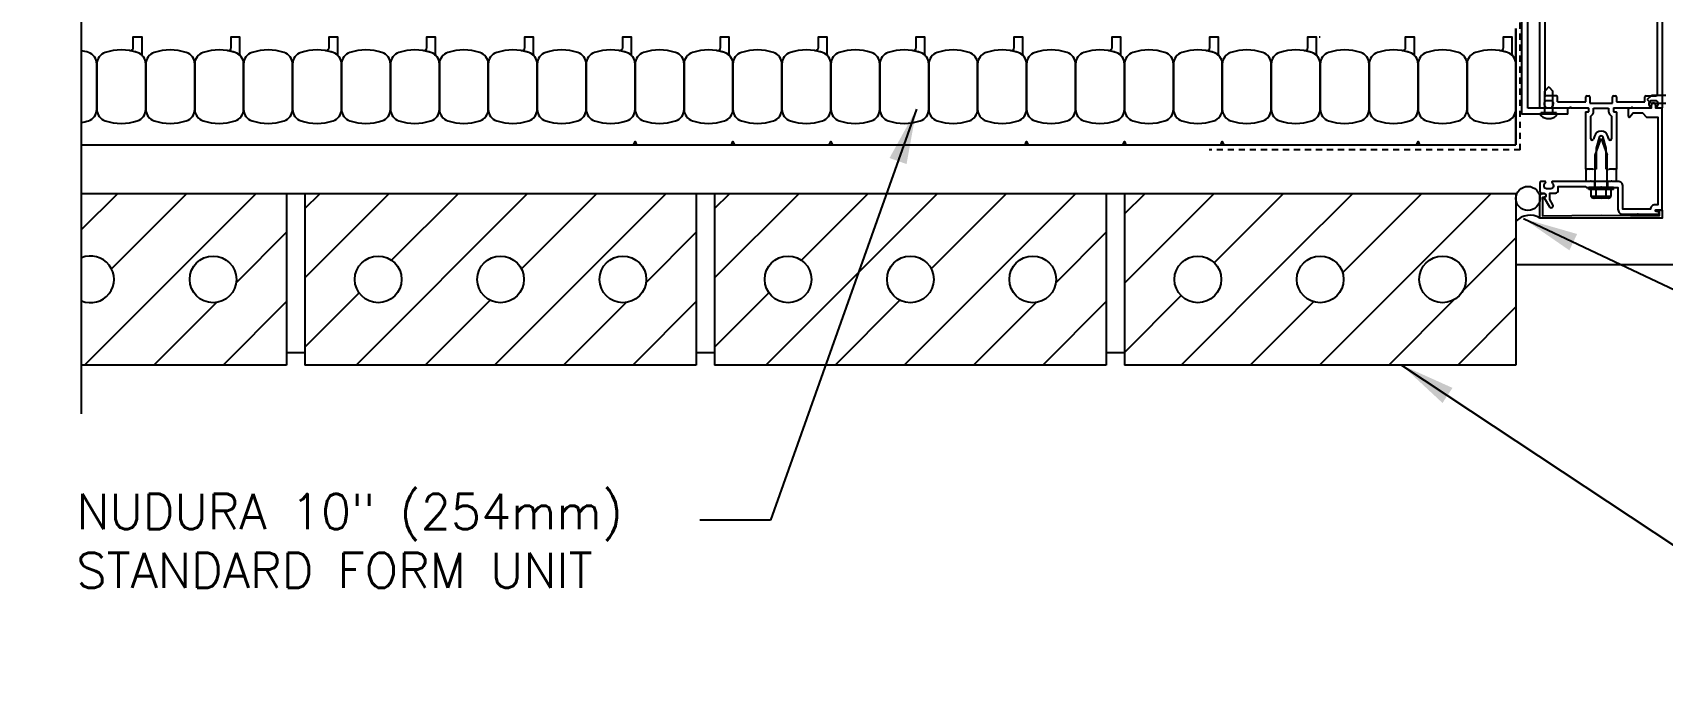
# Model space of a CAD drawing. Header units: inches. Extents: x 2954.3 to 3009, y 494.4 to 567.8.
# Drawn here: x 2954.32 to 2987.63, y 528.99 to 542.12 of the extents above; entities that cross this region are included whole.
import ezdxf

# ---------------------------------------------------------------- set-up
doc = ezdxf.new("R2010")
doc.units = ezdxf.units.IN
doc.header["$LTSCALE"] = 0.5
doc.header["$MEASUREMENT"] = 0
doc.linetypes.add('DASHED2', pattern=[0.375, 0.25, -0.125])
for name, color, linetype in [('HATCH', 12, 'CONTINUOUS'), ('LINE18', 9, 'CONTINUOUS'), ('line25', 2, 'CONTINUOUS'), ('LINE50', 5, 'CONTINUOUS'), ('LINE9', 9, 'CONTINUOUS'), ('TEXT', 4, 'CONTINUOUS')]:
    doc.layers.add(name, color=color, linetype=linetype)
doc.styles.add('DIM', font='romans.shx', dxfattribs={"width": 0.7})
doc.styles.get("Standard").update_dxf_attribs({"font": 'romans.shx'})
doc.dimstyles.new('ext_12', dxfattribs={"dimscale": 12, "dimtxt": 0.09375, "dimasz": 0.09375, "dimexe": 0.09375, "dimexo": 0.0625, "dimgap": 0.0625, "dimtad": 1, "dimdec": 1, "dimzin": 3, "dimdsep": 46, "dimlunit": 4, "dimtxsty": 'DIM', "dimcen": 0.09, "dimdle": 0.09375, "dimclrt": 4, "dimadec": 0, "dimazin": 0, "dimtfac": 1, "dimtdec": 1, "dimtmove": 2, "dimatfit": 3, "dimfxl": 0, "dimfrac": 2, "dimtolj": 1, "dimtzin": 0, "dimarcsym": 0})

msp = doc.modelspace()

# ---------------------------------------------------------------- linework, layer by layer
at = {"layer": 'HATCH', "color": 6, "linetype": 'DASHED2'}
for q in [(2984.725, 544.046), (2978.369, 539.727)]:
    msp.add_line((2984.725, 539.727), q, dxfattribs=at)
at = {"layer": 'HATCH'}
for p, q in [((2955.325, 538.097), (2956.059, 538.831)), ((2955.388, 535.331), (2958.888, 538.831)), ((2955.938, 537.296), (2957.473, 538.831)), ((2959.887, 538.527), (2960.192, 538.831)), ((2959.887, 537.113), (2961.606, 538.831)), ((2960.934, 535.331), (2964.434, 538.831)), ((2961.66, 537.472), (2963.02, 538.831)), ((2963.763, 535.331), (2967.263, 538.831)), ((2964.313, 537.296), (2965.848, 538.831)), ((2968.262, 538.527), (2968.567, 538.831)), ((2968.262, 537.113), (2969.981, 538.831)), ((2969.309, 535.331), (2972.809, 538.831)), ((2970.035, 537.472), (2971.395, 538.831)), ((2972.138, 535.331), (2975.638, 538.831)), ((2972.688, 537.296), (2974.223, 538.831)), ((2976.637, 538.417), (2977.052, 538.831)), ((2976.637, 537.003), (2978.466, 538.831)), ((2978.471, 537.422), (2979.88, 538.831)), ((2980.037, 537.574), (2981.295, 538.831)), ((2980.623, 535.331), (2984.123, 538.831)), ((2981.094, 537.217), (2982.709, 538.831)), ((2958.484, 537.013), (2959.512, 538.042)), ((2966.859, 537.013), (2967.887, 538.042)), ((2975.234, 537.013), (2976.262, 538.042)), ((2983.551, 536.846), (2984.637, 537.931)), ((2977.795, 535.331), (2980.037, 537.574)), ((2956.802, 535.331), (2958.08, 536.61)), ((2958.216, 535.331), (2959.512, 536.628)), ((2959.887, 535.699), (2960.997, 536.808)), ((2962.348, 535.331), (2963.673, 536.656)), ((2965.177, 535.331), (2966.455, 536.61)), ((2966.591, 535.331), (2967.887, 536.628)), ((2968.262, 535.699), (2969.372, 536.808)), ((2970.723, 535.331), (2972.048, 536.656)), ((2973.552, 535.331), (2974.83, 536.61)), ((2974.966, 535.331), (2976.262, 536.628)), ((2976.637, 535.588), (2977.797, 536.748)), ((2979.768, 535.89), (2980.502, 536.625)), ((2982.037, 535.331), (2983.373, 536.667)), ((2983.451, 535.331), (2984.637, 536.517)), ((2979.209, 535.331), (2979.768, 535.89))]:
    msp.add_line(p, q, dxfattribs=at)
at = {"layer": 'HATCH', "color": 12}
msp.add_line((2993.151, 537.377), (2984.637, 537.377), dxfattribs=at)
at = {"layer": 'LINE18'}
for p, q in [((2985.7, 540.581), (2984.877, 540.581)), ((2985.7, 540.456), (2985.7, 540.581)), ((2985.7, 540.456), (2984.752, 540.456))]:
    msp.add_line(p, q, dxfattribs=at)
msp.add_lwpolyline([(2955.325, 534.331), (2955.325, 545.456), (2954.325, 546.456), (2956.325, 546.456), (2955.325, 547.456), (2955.325, 556.581)], dxfattribs=at)
at = {"layer": 'line25'}
for p, q in [((2980.616, 542.038), (2980.637, 542.038)), ((2959.512, 538.831), (2959.512, 535.331)), ((2959.887, 538.831), (2959.887, 535.331)), ((2959.887, 538.831), (2959.887, 535.331)), ((2967.887, 538.831), (2967.887, 535.331)), ((2968.262, 538.831), (2968.262, 535.331)), ((2968.262, 538.831), (2968.262, 535.331)), ((2976.262, 538.831), (2976.262, 535.331)), ((2976.637, 538.831), (2976.637, 535.331)), ((2976.637, 538.831), (2976.637, 535.331)), ((2984.637, 538.831), (2984.637, 535.331)), ((2959.887, 535.581), (2959.512, 535.581)), ((2968.262, 535.581), (2967.887, 535.581)), ((2976.637, 535.581), (2976.262, 535.581)), ((2959.512, 535.331), (2955.325, 535.331)), ((2967.887, 535.331), (2959.887, 535.331)), ((2976.262, 535.331), (2968.262, 535.331)), ((2984.637, 535.331), (2976.637, 535.331))]:
    msp.add_line(p, q, dxfattribs=at)
at = {"layer": 'line25', "flags": 128}
msp.add_lwpolyline([(2984.637, 538.831), (2955.325, 538.831)], dxfattribs=at)
at = {"layer": 'line25'}
for centre in [(2958.012, 537.081), (2961.387, 537.081), (2963.887, 537.081), (2966.387, 537.081), (2969.762, 537.081), (2972.262, 537.081), (2974.762, 537.081), (2978.137, 537.081), (2980.637, 537.081), (2983.137, 537.081)]:
    msp.add_circle(centre, 0.477, dxfattribs=at)
msp.add_arc((2955.512, 537.081), 0.477, 246.8111, 113.1889, dxfattribs=at)
at = {"layer": 'LINE50'}
for p, q in [((2984.637, 542.206), (2984.637, 539.831)), ((2984.637, 539.831), (2984.637, 542.206)), ((2955.325, 539.831), (2984.637, 539.831))]:
    msp.add_line(p, q, dxfattribs=at)
at = {"layer": 'LINE9', "color": 9}
for p, q in [((2985.228, 544.231), (2985.228, 540.861)), ((2987.528, 540.861), (2987.528, 544.231)), ((2985.308, 541.012), (2985.225, 540.929)), ((2985.225, 540.482), (2985.225, 540.929)), ((2985.308, 541.012), (2985.391, 540.929)), ((2985.391, 540.482), (2985.391, 540.929)), ((2985.463, 540.831), (2985.258, 540.831)), ((2985.483, 540.706), (2985.483, 540.811)), ((2985.483, 540.706), (2986.065, 540.706)), ((2986.065, 540.706), (2986.065, 540.811)), ((2986.085, 540.831), (2986.125, 540.831)), ((2986.145, 540.811), (2986.145, 540.681)), ((2986.145, 540.681), (2986.611, 540.681)), ((2986.225, 540.581), (2986.531, 540.581)), ((2986.225, 540.515), (2986.225, 540.581)), ((2986.531, 540.581), (2986.531, 540.515)), ((2986.611, 540.681), (2986.611, 540.811)), ((2986.631, 540.831), (2986.671, 540.831)), ((2986.691, 540.811), (2986.691, 540.706)), ((2986.691, 540.706), (2987.273, 540.706)), ((2987.273, 540.706), (2987.273, 540.811)), ((2987.293, 540.831), (2987.498, 540.831)), ((2987.322, 540.757), (2987.405, 540.84)), ((2987.322, 540.757), (2987.405, 540.674)), ((2987.697, 540.84), (2987.405, 540.84)), ((2987.697, 540.674), (2987.405, 540.674)), ((2985.469, 540.482), (2985.147, 540.482)), ((2985.147, 540.432), (2985.147, 540.482)), ((2985.469, 540.432), (2985.469, 540.482)), ((2986.065, 539.331), (2986.065, 540.495)), ((2986.165, 539.954), (2986.165, 540.417)), ((2986.591, 540.417), (2986.591, 539.954)), ((2986.691, 540.495), (2986.691, 539.331)), ((2986.24, 540.005), (2986.224, 539.946)), ((2986.253, 539.621), (2986.378, 539.956)), ((2986.337, 539.98), (2986.278, 539.761)), ((2986.378, 539.956), (2986.504, 539.621)), ((2986.478, 539.761), (2986.42, 539.98)), ((2986.532, 539.946), (2986.516, 540.005)), ((2986.253, 538.956), (2986.253, 539.621)), ((2986.278, 539.761), (2986.278, 539.331)), ((2986.478, 539.331), (2986.478, 539.761)), ((2986.504, 538.956), (2986.504, 539.621)), ((2986.065, 539.331), (2986.065, 539.081)), ((2986.128, 539.331), (2986.065, 539.331)), ((2986.105, 539.331), (2986.065, 539.331)), ((2986.12, 539.316), (2986.105, 539.331)), ((2986.135, 539.331), (2986.12, 539.316)), ((2986.208, 539.331), (2986.135, 539.331)), ((2986.223, 539.316), (2986.208, 539.331)), ((2986.238, 539.331), (2986.223, 539.316)), ((2986.278, 539.331), (2986.238, 539.331)), ((2986.518, 539.331), (2986.478, 539.331)), ((2986.533, 539.316), (2986.518, 539.331)), ((2986.548, 539.331), (2986.533, 539.316)), ((2986.621, 539.331), (2986.548, 539.331)), ((2986.636, 539.316), (2986.621, 539.331)), ((2986.691, 539.331), (2986.629, 539.331)), ((2986.651, 539.331), (2986.636, 539.316)), ((2986.691, 539.331), (2986.651, 539.331)), ((2986.691, 539.081), (2986.691, 539.331)), ((2986.128, 539.081), (2986.065, 539.081)), ((2986.128, 538.916), (2986.128, 538.956)), ((2986.628, 538.956), (2986.128, 538.956)), ((2986.628, 538.916), (2986.128, 538.916)), ((2986.175, 538.777), (2986.175, 538.916)), ((2986.245, 539.081), (2986.245, 538.956)), ((2986.277, 538.777), (2986.277, 538.916)), ((2986.48, 538.777), (2986.48, 538.916)), ((2986.511, 539.081), (2986.511, 538.956)), ((2986.581, 538.777), (2986.581, 538.916)), ((2986.628, 538.916), (2986.628, 538.956)), ((2986.691, 539.081), (2986.629, 539.081)), ((2986.565, 538.773), (2986.192, 538.773)), ((2986.192, 538.754), (2986.192, 538.773)), ((2986.53, 538.742), (2986.226, 538.742)), ((2986.565, 538.754), (2986.565, 538.773))]:
    msp.add_line(p, q, dxfattribs=at)
at = {"layer": 'LINE9'}
for p, q in [((2984.752, 544.115), (2984.752, 540.456)), ((2984.877, 540.581), (2984.877, 544.115))]:
    msp.add_line(p, q, dxfattribs=at)
at = {"layer": 'LINE9', "color": 9}
for points in [[(2986.065, 540.495, -0.414214), (2986.075, 540.505), (2986.115, 540.505, 0.414214), (2986.125, 540.515), (2986.125, 540.571, 0.414214), (2986.115, 540.581), (2985.768, 540.581), (2985.753, 540.596), (2985.738, 540.581), (2985.386, 540.581, -0.669376), (2985.376, 540.607, 0.199773), (2985.402, 540.671), (2985.402, 540.681, 0.414214), (2985.352, 540.731), (2985.264, 540.731, 0.414214), (2985.214, 540.681), (2985.214, 540.671, 0.199773), (2985.241, 540.607, -0.669376), (2985.23, 540.581), (2985.148, 540.581, -0.414214), (2985.128, 540.601), (2985.128, 544.331)], [(2987.628, 544.331), (2987.628, 540.601, -0.414214), (2987.608, 540.581), (2987.526, 540.581, -0.669376), (2987.516, 540.607, 0.199773), (2987.542, 540.671), (2987.542, 540.681, 0.414214), (2987.492, 540.731), (2987.404, 540.731, 0.414214), (2987.354, 540.681), (2987.354, 540.671, 0.199773), (2987.381, 540.607, -0.669376), (2987.37, 540.581), (2987.018, 540.581), (2987.003, 540.596), (2986.988, 540.581), (2986.641, 540.581, 0.414214), (2986.631, 540.571), (2986.631, 540.515, 0.414214), (2986.641, 540.505), (2986.681, 540.505, -0.414214), (2986.691, 540.495)]]:
    msp.add_lwpolyline(points, format="xyb", dxfattribs=at)
at = {"layer": 'LINE9'}
for points in [[(2956.464, 541.717, 0.037267), (2956.31, 541.755, 0.463036), (2956.383, 541.816), (2956.383, 542.038), (2956.554, 542.038), (2956.554, 541.692, 0.189002), (2956.571, 541.649, 0.128407)], [(2958.464, 541.717, 0.037267), (2958.31, 541.755, 0.463036), (2958.383, 541.816), (2958.383, 542.038), (2958.554, 542.038), (2958.554, 541.692, 0.189002), (2958.571, 541.649, 0.128407)], [(2960.464, 541.717, 0.037267), (2960.31, 541.755, 0.463036), (2960.383, 541.816), (2960.383, 542.038), (2960.554, 542.038), (2960.554, 541.692, 0.189002), (2960.571, 541.649, 0.128407)], [(2962.464, 541.717, 0.037267), (2962.31, 541.755, 0.463036), (2962.383, 541.816), (2962.383, 542.038), (2962.554, 542.038), (2962.554, 541.692, 0.189002), (2962.571, 541.649, 0.128407)], [(2964.464, 541.717, 0.037267), (2964.31, 541.755, 0.463036), (2964.383, 541.816), (2964.383, 542.038), (2964.554, 542.038), (2964.554, 541.692, 0.189002), (2964.571, 541.649, 0.128407)], [(2966.464, 541.717, 0.037267), (2966.31, 541.755, 0.463036), (2966.383, 541.816), (2966.383, 542.038), (2966.554, 542.038), (2966.554, 541.692, 0.189002), (2966.571, 541.649, 0.128407)], [(2968.464, 541.717, 0.037267), (2968.31, 541.755, 0.463036), (2968.383, 541.816), (2968.383, 542.038), (2968.554, 542.038), (2968.554, 541.692, 0.189002), (2968.571, 541.649, 0.128407)], [(2970.464, 541.717, 0.037267), (2970.31, 541.755, 0.463036), (2970.383, 541.816), (2970.383, 542.038), (2970.554, 542.038), (2970.554, 541.692, 0.189002), (2970.571, 541.649, 0.128407)], [(2972.464, 541.717, 0.037267), (2972.31, 541.755, 0.463036), (2972.383, 541.816), (2972.383, 542.038), (2972.554, 542.038), (2972.554, 541.692, 0.189002), (2972.571, 541.649, 0.128407)], [(2974.464, 541.717, 0.037267), (2974.31, 541.755, 0.463036), (2974.383, 541.816), (2974.383, 542.038), (2974.554, 542.038), (2974.554, 541.692, 0.189002), (2974.571, 541.649, 0.128407)], [(2976.464, 541.717, 0.037267), (2976.31, 541.755, 0.463036), (2976.383, 541.816), (2976.383, 542.038), (2976.554, 542.038), (2976.554, 541.692, 0.189002), (2976.571, 541.649, 0.128407)], [(2978.464, 541.717, 0.037267), (2978.31, 541.755, 0.463036), (2978.383, 541.816), (2978.383, 542.038), (2978.554, 542.038), (2978.554, 541.692, 0.189002), (2978.571, 541.649, 0.128407)], [(2980.464, 541.717, 0.037267), (2980.31, 541.755, 0.463036), (2980.383, 541.816), (2980.383, 542.038), (2980.554, 542.038), (2980.554, 541.692, 0.189002), (2980.571, 541.649, 0.128407)], [(2982.464, 541.717, 0.037267), (2982.31, 541.755, 0.463036), (2982.383, 541.816), (2982.383, 542.038), (2982.554, 542.038), (2982.554, 541.692, 0.189002), (2982.571, 541.649, 0.128407)], [(2984.464, 541.717, 0.037267), (2984.31, 541.755, 0.463036), (2984.383, 541.816), (2984.383, 542.038), (2984.554, 542.038), (2984.554, 541.692, 0.189002), (2984.571, 541.649, 0.128407)], [(2956.464, 541.717, 0.157671), (2955.81, 541.717, 0.325305), (2955.637, 541.48), (2955.637, 540.558, 0.325305), (2955.81, 540.32, 0.157671), (2956.464, 540.32, 0.325305), (2956.637, 540.558), (2956.637, 541.48, 0.325305)], [(2957.464, 541.717, 0.157671), (2956.81, 541.717, 0.325305), (2956.637, 541.48), (2956.637, 540.558, 0.325305), (2956.81, 540.32, 0.157671), (2957.464, 540.32, 0.325305), (2957.637, 540.558), (2957.637, 541.48, 0.325305)], [(2958.464, 541.717, 0.157671), (2957.81, 541.717, 0.325305), (2957.637, 541.48), (2957.637, 540.558, 0.325305), (2957.81, 540.32, 0.157671), (2958.464, 540.32, 0.325305), (2958.637, 540.558), (2958.637, 541.48, 0.325305)], [(2959.464, 541.717, 0.157671), (2958.81, 541.717, 0.325305), (2958.637, 541.48), (2958.637, 540.558, 0.325305), (2958.81, 540.32, 0.157671), (2959.464, 540.32, 0.325305), (2959.637, 540.558), (2959.637, 541.48, 0.325305)], [(2960.464, 541.717, 0.157671), (2959.81, 541.717, 0.325305), (2959.637, 541.48), (2959.637, 540.558, 0.325305), (2959.81, 540.32, 0.157671), (2960.464, 540.32, 0.325305), (2960.637, 540.558), (2960.637, 541.48, 0.325305)], [(2961.464, 541.717, 0.157671), (2960.81, 541.717, 0.325305), (2960.637, 541.48), (2960.637, 540.558, 0.325305), (2960.81, 540.32, 0.157671), (2961.464, 540.32, 0.325305), (2961.637, 540.558), (2961.637, 541.48, 0.325305)], [(2962.464, 541.717, 0.157671), (2961.81, 541.717, 0.325305), (2961.637, 541.48), (2961.637, 540.558, 0.325305), (2961.81, 540.32, 0.157671), (2962.464, 540.32, 0.325305), (2962.637, 540.558), (2962.637, 541.48, 0.325305)], [(2963.464, 541.717, 0.157671), (2962.81, 541.717, 0.325305), (2962.637, 541.48), (2962.637, 540.558, 0.325305), (2962.81, 540.32, 0.157671), (2963.464, 540.32, 0.325305), (2963.637, 540.558), (2963.637, 541.48, 0.325305)], [(2964.464, 541.717, 0.157671), (2963.81, 541.717, 0.325305), (2963.637, 541.48), (2963.637, 540.558, 0.325305), (2963.81, 540.32, 0.157671), (2964.464, 540.32, 0.325305), (2964.637, 540.558), (2964.637, 541.48, 0.325305)], [(2965.464, 541.717, 0.157671), (2964.81, 541.717, 0.325305), (2964.637, 541.48), (2964.637, 540.558, 0.325305), (2964.81, 540.32, 0.157671), (2965.464, 540.32, 0.325305), (2965.637, 540.558), (2965.637, 541.48, 0.325305)], [(2966.464, 541.717, 0.157671), (2965.81, 541.717, 0.325305), (2965.637, 541.48), (2965.637, 540.558, 0.325305), (2965.81, 540.32, 0.157671), (2966.464, 540.32, 0.325305), (2966.637, 540.558), (2966.637, 541.48, 0.325305)], [(2967.464, 541.717, 0.157671), (2966.81, 541.717, 0.325305), (2966.637, 541.48), (2966.637, 540.558, 0.325305), (2966.81, 540.32, 0.157671), (2967.464, 540.32, 0.325305), (2967.637, 540.558), (2967.637, 541.48, 0.325305)], [(2968.464, 541.717, 0.157671), (2967.81, 541.717, 0.325305), (2967.637, 541.48), (2967.637, 540.558, 0.325305), (2967.81, 540.32, 0.157671), (2968.464, 540.32, 0.325305), (2968.637, 540.558), (2968.637, 541.48, 0.325305)], [(2969.464, 541.717, 0.157671), (2968.81, 541.717, 0.325305), (2968.637, 541.48), (2968.637, 540.558, 0.325305), (2968.81, 540.32, 0.157671), (2969.464, 540.32, 0.325305), (2969.637, 540.558), (2969.637, 541.48, 0.325305)], [(2970.464, 541.717, 0.157671), (2969.81, 541.717, 0.325305), (2969.637, 541.48), (2969.637, 540.558, 0.325305), (2969.81, 540.32, 0.157671), (2970.464, 540.32, 0.325305), (2970.637, 540.558), (2970.637, 541.48, 0.325305)], [(2971.464, 541.717, 0.157671), (2970.81, 541.717, 0.325305), (2970.637, 541.48), (2970.637, 540.558, 0.325305), (2970.81, 540.32, 0.157671), (2971.464, 540.32, 0.325305), (2971.637, 540.558), (2971.637, 541.48, 0.325305)], [(2972.464, 541.717, 0.157671), (2971.81, 541.717, 0.325305), (2971.637, 541.48), (2971.637, 540.558, 0.325305), (2971.81, 540.32, 0.157671), (2972.464, 540.32, 0.325305), (2972.637, 540.558), (2972.637, 541.48, 0.325305)], [(2973.464, 541.717, 0.157671), (2972.81, 541.717, 0.325305), (2972.637, 541.48), (2972.637, 540.558, 0.325305), (2972.81, 540.32, 0.157671), (2973.464, 540.32, 0.325305), (2973.637, 540.558), (2973.637, 541.48, 0.325305)], [(2974.464, 541.717, 0.157671), (2973.81, 541.717, 0.325305), (2973.637, 541.48), (2973.637, 540.558, 0.325305), (2973.81, 540.32, 0.157671), (2974.464, 540.32, 0.325305), (2974.637, 540.558), (2974.637, 541.48, 0.325305)], [(2975.464, 541.717, 0.157671), (2974.81, 541.717, 0.325305), (2974.637, 541.48), (2974.637, 540.558, 0.325305), (2974.81, 540.32, 0.157671), (2975.464, 540.32, 0.325305), (2975.637, 540.558), (2975.637, 541.48, 0.325305)], [(2976.464, 541.717, 0.157671), (2975.81, 541.717, 0.325305), (2975.637, 541.48), (2975.637, 540.558, 0.325305), (2975.81, 540.32, 0.157671), (2976.464, 540.32, 0.325305), (2976.637, 540.558), (2976.637, 541.48, 0.325305)], [(2977.464, 541.717, 0.157671), (2976.81, 541.717, 0.325305), (2976.637, 541.48), (2976.637, 540.558, 0.325305), (2976.81, 540.32, 0.157671), (2977.464, 540.32, 0.325305), (2977.637, 540.558), (2977.637, 541.48, 0.325305)], [(2978.464, 541.717, 0.157671), (2977.81, 541.717, 0.325305), (2977.637, 541.48), (2977.637, 540.558, 0.325305), (2977.81, 540.32, 0.157671), (2978.464, 540.32, 0.325305), (2978.637, 540.558), (2978.637, 541.48, 0.325305)], [(2979.464, 541.717, 0.157671), (2978.81, 541.717, 0.325305), (2978.637, 541.48), (2978.637, 540.558, 0.325305), (2978.81, 540.32, 0.157671), (2979.464, 540.32, 0.325305), (2979.637, 540.558), (2979.637, 541.48, 0.325305)], [(2980.464, 541.717, 0.157671), (2979.81, 541.717, 0.325305), (2979.637, 541.48), (2979.637, 540.558, 0.325305), (2979.81, 540.32, 0.157671), (2980.464, 540.32, 0.325305), (2980.637, 540.558), (2980.637, 541.48, 0.325305)], [(2981.464, 541.717, 0.157671), (2980.81, 541.717, 0.325305), (2980.637, 541.48), (2980.637, 540.558, 0.325305), (2980.81, 540.32, 0.157671), (2981.464, 540.32, 0.325305), (2981.637, 540.558), (2981.637, 541.48, 0.325305)], [(2982.464, 541.717, 0.157671), (2981.81, 541.717, 0.325305), (2981.637, 541.48), (2981.637, 540.558, 0.325305), (2981.81, 540.32, 0.157671), (2982.464, 540.32, 0.325305), (2982.637, 540.558), (2982.637, 541.48, 0.325305)], [(2983.464, 541.717, 0.157671), (2982.81, 541.717, 0.325305), (2982.637, 541.48), (2982.637, 540.558, 0.325305), (2982.81, 540.32, 0.157671), (2983.464, 540.32, 0.325305), (2983.637, 540.558), (2983.637, 541.48, 0.325305)], [(2984.464, 541.717, 0.157671), (2983.81, 541.717, 0.325305), (2983.637, 541.48), (2983.637, 540.558, 0.325305), (2983.81, 540.32, 0.157671), (2984.464, 540.32, 0.325305), (2984.637, 540.558), (2984.637, 541.48, 0.325305)]]:
    msp.add_lwpolyline(points, format="xyb", close=True, dxfattribs=at)
msp.add_lwpolyline([(2955.325, 540.286, 0.03389), (2955.464, 540.32, 0.325305), (2955.637, 540.558), (2955.637, 541.48, 0.325305), (2955.464, 541.717, 0.03389), (2955.325, 541.752, 0.03389)], format="xyb", dxfattribs=at)
at = {"layer": 'LINE9', "color": 9}
for points in [[(2985.402, 538.981, -0.414214), (2985.352, 538.931), (2985.264, 538.931, -0.414214), (2985.214, 538.981), (2985.214, 538.992, -0.199773), (2985.241, 539.056, 0.669376), (2985.23, 539.081), (2985.148, 539.081, 0.414214), (2985.128, 539.061), (2985.128, 538.875, 0.414214), (2985.158, 538.845), (2985.198, 538.845, -0.84909), (2985.214, 538.748), (2985.32, 538.565, 1), (2985.389, 538.605), (2985.328, 538.711), (2985.328, 538.845), (2985.442, 538.845, 0.414214), (2985.502, 538.905), (2985.502, 538.981), (2986.053, 538.981), (2986.078, 538.956), (2986.363, 538.956), (2986.378, 538.971), (2986.393, 538.956), (2986.722, 538.956), (2986.722, 538.512, 0.414214), (2986.822, 538.412), (2987.118, 538.412), (2987.128, 538.422), (2987.138, 538.412), (2987.567, 538.412), (2987.567, 538.452), (2987.5, 538.47, -0.876976), (2987.505, 538.502), (2987.628, 538.502), (2987.628, 540.581), (2987.493, 540.581), (2987.493, 540.636, 1), (2987.403, 540.636), (2987.403, 540.581), (2986.962, 540.581, 0.414214), (2986.932, 540.551), (2986.932, 540.408, 0.687071), (2986.958, 540.398), (2987.033, 540.481), (2987.223, 540.481), (2987.303, 540.393), (2987.534, 540.393), (2987.534, 538.602), (2987.478, 538.602, 0.414214), (2987.388, 538.512), (2986.822, 538.512), (2986.822, 538.981, 0.414214), (2986.722, 539.081), (2986.603, 539.081), (2986.588, 539.096), (2986.573, 539.081), (2986.183, 539.081), (2986.168, 539.096), (2986.153, 539.081), (2985.386, 539.081, 0.669376), (2985.376, 539.056, -0.199773), (2985.402, 538.992)], [(2987.568, 538.381), (2987.568, 538.454), (2987.528, 538.465, -0.339454), (2987.513, 538.485), (2987.513, 538.494), (2987.628, 538.494), (2987.628, 538.331), (2985.128, 538.331), (2985.128, 538.775, -0.414214), (2985.188, 538.835), (2985.208, 538.835, -1), (2985.208, 538.755), (2985.178, 538.755), (2985.178, 538.381), (2986.378, 538.391)]]:
    msp.add_lwpolyline(points, format="xyb", close=True, dxfattribs=at)
at = {"layer": 'LINE9'}
for points in [[(2966.606, 539.831), (2966.637, 539.896), (2966.668, 539.831)], [(2968.606, 539.831), (2968.637, 539.896), (2968.668, 539.831)], [(2970.606, 539.831), (2970.637, 539.896), (2970.668, 539.831)], [(2974.606, 539.831), (2974.637, 539.896), (2974.668, 539.831)], [(2976.606, 539.831), (2976.637, 539.896), (2976.668, 539.831)], [(2978.606, 539.831), (2978.637, 539.896), (2978.668, 539.831)], [(2982.606, 539.831), (2982.637, 539.896), (2982.668, 539.831)]]:
    msp.add_lwpolyline(points, close=True, dxfattribs=at)
at = {"layer": 'LINE9', "color": 9}
msp.add_circle((2984.883, 538.734), 0.246, dxfattribs=at)
for centre, radius, start, end in [((2985.258, 540.861), 0.03, 180, 270), ((2985.463, 540.811), 0.02, 0, 90), ((2986.085, 540.811), 0.02, 90, 180), ((2986.125, 540.811), 0.02, 0, 90), ((2986.631, 540.811), 0.02, 90, 180), ((2986.671, 540.811), 0.02, 0, 90), ((2987.293, 540.811), 0.02, 90, 180), ((2987.498, 540.861), 0.03, 270, 0), ((2985.162, 540.432), 0.015, 180, 232.3743), ((2985.308, 540.621), 0.254, 232.3746, 307.6254), ((2985.454, 540.432), 0.015, 307.6253, 0.0001), ((2986.115, 540.515), 0.11, 297.0357, 0), ((2986.641, 540.515), 0.11, 180, 242.9643), ((2986.195, 539.954), 0.03, 180, 345), ((2986.378, 539.968), 0.143, 15, 165), ((2986.378, 539.968), 0.043, 15, 165), ((2986.561, 539.954), 0.03, 195, 0), ((2986.226, 538.796), 0.0543, 200.9107, 339.0893), ((2986.378, 538.907), 0.165, 232.0123, 307.9877), ((2986.53, 538.796), 0.0543, 200.9107, 339.0893), ((2984.921, 538.001), 0.39, 57.8871, 136.7705)]:
    msp.add_arc(centre, radius, start, end, dxfattribs=at)

# ---------------------------------------------------------------- texts
at = {"layer": 'TEXT', "insert": (2955.219, 531.736), "char_height": 0.72, "width": 14.97902, "attachment_point": 4}
msp.add_mtext('NUDURA 10" (254mm)\\PSTANDARD FORM UNIT', dxfattribs=at)

# ---------------------------------------------------------------- leaders
at = {"layer": 'TEXT'}
for points in [[(2972.387, 540.558), (2969.401, 532.161), (2967.958, 532.161)], [(2984.791, 538.322), (2994.719, 533.629), (2995.967, 533.629)], [(2982.301, 535.331), (2991.868, 528.99), (2995.629, 528.99)]]:
    msp.add_leader(points, dimstyle='ext_12', override={"dimgap": 0.0625, "dimtad": 0}, dxfattribs=at)

doc.saveas('drawing.dxf')
